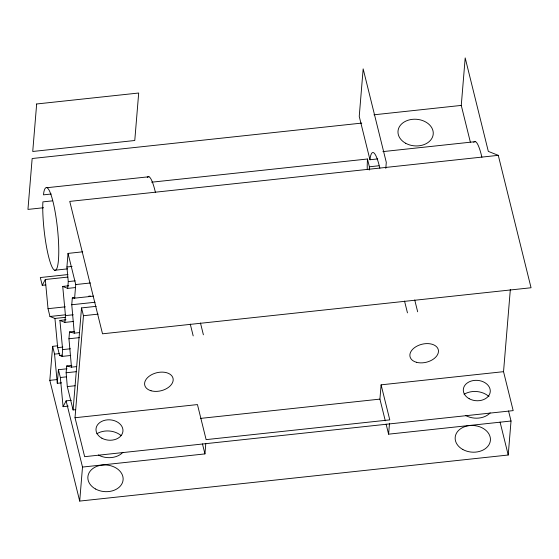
<?xml version="1.0" encoding="UTF-8"?>
<svg xmlns="http://www.w3.org/2000/svg" width="559" height="559" viewBox="0 0 559 559"><rect width="100%" height="100%" fill="white"/><g stroke="black" fill="none" stroke-linecap="round" stroke-linejoin="round"><path stroke-width="0.84" d="M151.657 182.199L367.459 159.001L367.221 165.08A51.994 8.413 83.9 0 0 367.242 169.209M369.261 170.034L369.387 166.792L367.459 159.001M508.543 410.956L511.031 421.011L508.222 455.019L79.699 501.081L49.821 380.351L52.63 346.342L57.808 345.783M61.609 382.845L57.291 383.313L58.415 369.709L67.045 368.779M75.486 287.557L67.709 288.395L68.268 281.589L66.905 266.999L68.03 253.402L82.725 251.816M70.727 355.482L62.084 356.411L62.643 349.613L59.918 320.426L65.969 319.776M73.543 321.474L64.893 322.403L65.459 315.597L62.727 286.418L68.778 285.768M75.682 409.67L73.089 409.95L67.304 386.576L66.13 372.769L66.696 365.963L71.88 365.411M76.667 366.606L71.482 367.158L68.946 338.761L69.505 331.955L74.696 331.403M79.483 332.598L74.291 333.15L71.755 304.753L72.314 297.947L74.913 297.668M72.314 297.947L74.613 298.157L75.738 284.552L68.03 253.402M73.089 409.95L81.523 307.918L96.218 306.339M510.332 289.534L503.54 371.672L513.176 410.62L84.654 456.682L75.018 417.734L83.452 315.709L81.523 307.918M79.699 501.081L82.508 467.065L66.123 400.866L71.328 400.307M82.508 467.065L204.943 453.908L205.775 443.825M385.794 168.392L386.29 162.355L363.161 68.89L359.234 116.384L369.967 159.748L377.751 158.917M385.291 420.815L379.924 399.119L381.105 384.837L503.54 371.672M511.031 421.011L388.596 434.168L389.504 423.247M470.35 142.112L461.266 105.413L465.193 57.919L488.321 151.391L498.279 155.339L531.05 287.752L102.521 333.807L69.756 201.401L498.279 155.339M369.967 159.748L370.393 156.758A41.597 6.729 83.9 0 1 379.868 168.196M45.705 284.95L42.246 285.321L45.3 279.507L67.779 277.089M68.254 406.12L63.069 406.679L66.123 400.866M373.936 114.805L461.266 105.413M361.792 123.085L32.156 158.518L27.95 209.408L43.567 207.731M46.9 187.719L148.932 176.756M382.908 151.608L475.423 141.665M51.253 194.008L43.469 194.846L43.895 191.856A41.597 6.729 83.9 0 1 57.025 224.571A41.597 6.729 83.9 0 1 53.343 269.145A41.597 6.729 83.9 0 1 42.729 205.936L42.889 201.883L52.399 200.863M369.387 166.792L378.897 165.771M66.905 266.999L72.09 266.447M54.621 270.256L67.59 268.865M67.988 274.56L40.318 277.537L42.246 285.321M68.268 281.589L75.185 280.849M75.738 284.552L90.439 282.973M88.748 296.186L90.474 295.997M74.613 298.157L93.639 296.116M71.755 304.753L95.1 302.244M45.3 279.507L48.032 308.687L65.319 306.828M48.032 308.687L49.954 316.478L65.522 314.808M65.459 315.597L73.236 314.766M49.954 316.478L54.936 318.455L65.312 317.337M83.452 315.709L98.146 314.13M68.946 338.761L79.322 337.643M54.936 318.455L57.668 347.635L62.853 347.076M62.643 349.613L70.427 348.774M52.63 346.342L54.558 354.127L59.736 353.574M57.668 347.635L59.596 355.426L62.189 355.147M66.13 372.769L76.506 371.651M58.415 369.709L60.344 377.5L66.381 376.85M49.821 380.351L57.626 379.512M67.304 386.576L75.088 385.745M75.018 417.734L197.453 404.576L206.124 439.626L389.777 419.886L381.105 384.837M200.604 418.391L379.924 399.119M69.505 331.955L74.291 333.15M66.696 365.963L71.482 367.158M62.727 286.418L67.709 288.395M59.918 320.426L64.893 322.403M59.596 355.426L62.084 356.411M500.074 422.094L508.222 455.019M414.736 299.98L417.657 311.775M404.534 301.077L407.455 312.872M386.122 424.155L388.596 434.168M200.471 323.011L203.392 334.799M190.27 324.108L193.19 335.896M202.463 443.895L204.943 453.908M60.344 377.5L63.069 406.679M54.558 354.127L57.291 383.313M147.241 177.441A41.597 6.729 83.9 0 1 155.402 192.324M473.732 142.342A41.597 6.729 83.9 0 1 481.9 157.226M122.882 452.35A17.678 13.339 4.7 0 1 98.349 454.991M96.791 433.77A17.678 13.339 4.7 0 1 121.065 435.531M490.187 412.87A17.678 13.339 4.7 0 1 465.661 415.505M464.096 394.291A17.678 13.339 4.7 0 1 488.992 396.59M36.663 103.981L32.736 151.475L134.768 140.505L138.695 93.018L36.663 103.981M95.54 488.999A17.678 13.339 4.7 0 0 123.092 479.943A17.678 13.339 4.7 0 0 97.832 466.01A17.678 13.339 4.7 0 0 95.54 488.999M462.845 449.513A17.678 13.339 4.7 0 0 490.397 440.464A17.678 13.339 4.7 0 0 465.137 426.531A17.678 13.339 4.7 0 0 462.845 449.513M405.666 143.265A17.678 13.339 4.7 0 0 433.218 134.209A17.678 13.339 4.7 0 0 407.965 120.276A17.678 13.339 4.7 0 0 405.666 143.265M101.871 438.193A13.521 10.202 4.7 0 0 122.938 431.269A13.521 10.202 4.7 0 0 103.625 420.613A13.521 10.202 4.7 0 0 101.871 438.193M469.183 398.714A13.521 10.202 4.7 0 0 490.25 391.789A13.521 10.202 4.7 0 0 470.937 381.133A13.521 10.202 4.7 0 0 469.183 398.714M416.343 362.253A14.555 9.258 -13.9 0 0 438.452 351.709A14.555 9.258 -13.9 0 0 417.706 345.762A14.555 9.258 -13.9 0 0 416.343 362.253M151.063 390.769A14.555 9.258 -13.9 0 0 173.171 380.218A14.555 9.258 -13.9 0 0 152.425 374.278A14.555 9.258 -13.9 0 0 151.063 390.769"/></g></svg>
